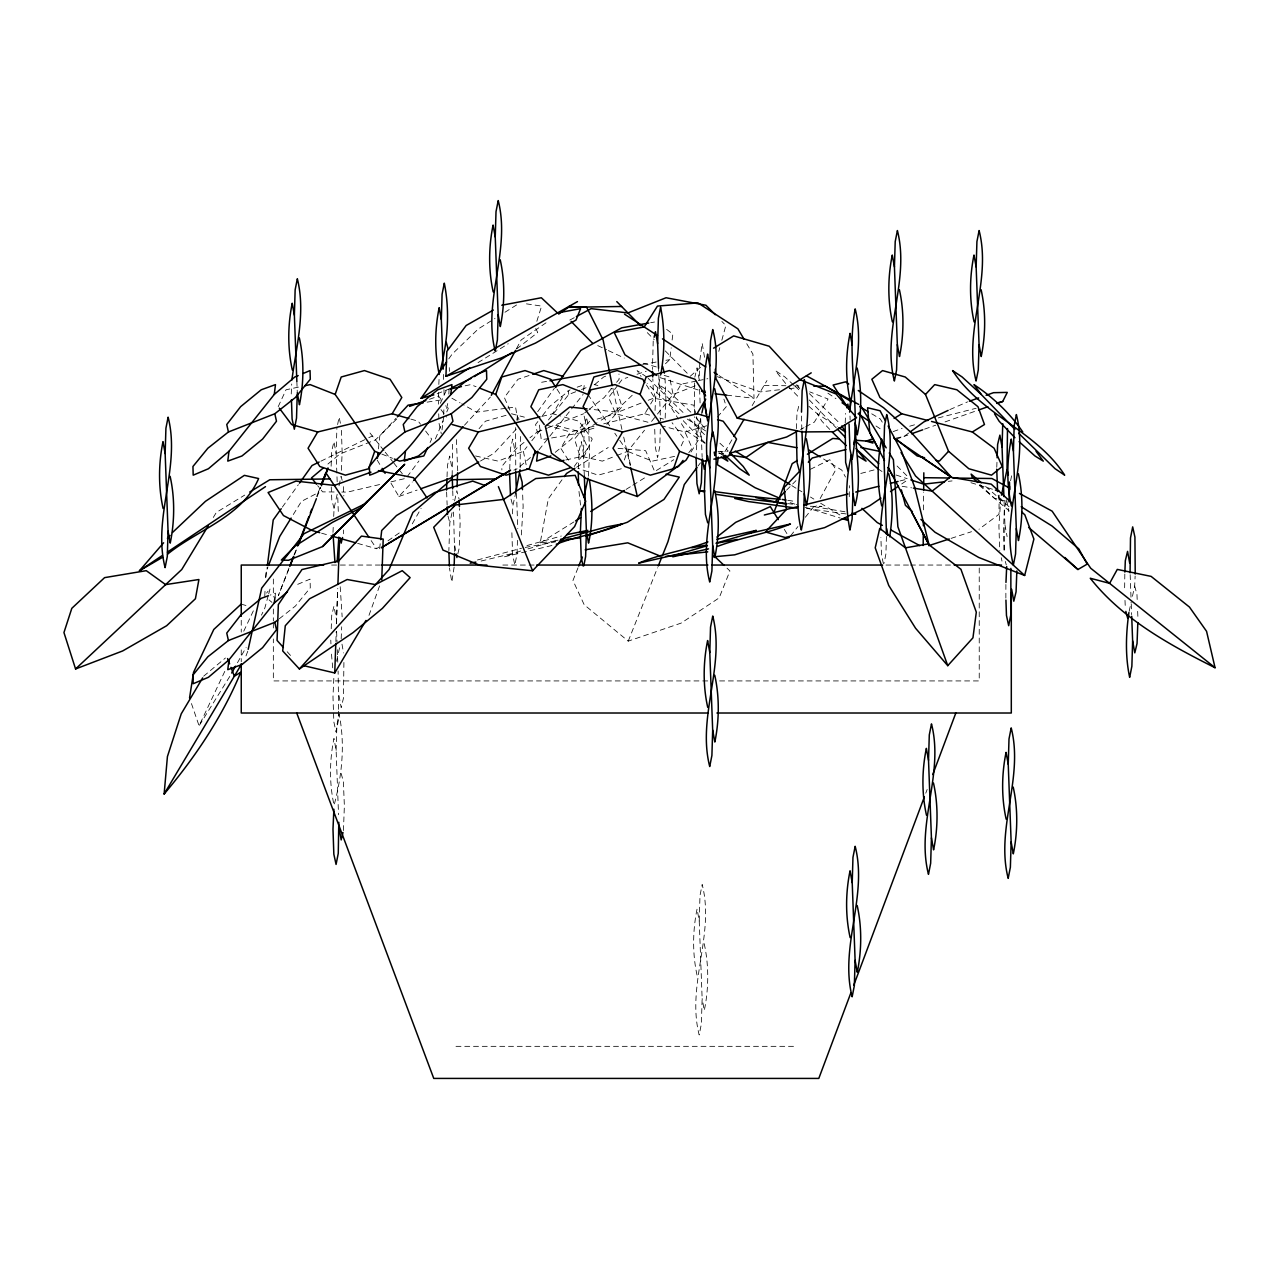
<?xml version="1.0" encoding="UTF-8"?>
<svg xmlns="http://www.w3.org/2000/svg" width="1279" height="1279" viewBox="0 0 1279 1279"><rect width="100%" height="100%" fill="white"/><g stroke="black" fill="none" stroke-linecap="round" stroke-linejoin="round"><path stroke-width="0.75" stroke-dasharray="5 3.75" d="M849.272 496.7L849.368 485.652M923.502 509.873L923.662 492.063M999.155 495.101L998.995 514.302L978.995 529.25M337.176 481.783L336.121 453.565L336.889 428.241M336.329 623.704L337.624 588.979M336.121 750.373L336.889 725.033L339.079 713.954C345.298 744.106 342.005 775.713 334.075 805.274C329.231 783.643 329.502 760.126 333.963 738.447L336.121 750.373L338.535 814.739M338.551 711.252L338.264 720.988L336.073 732.068L333.835 721.852L332.988 696.815L333.979 674.912M338.615 709.301L338.104 670.979M443.637 416.714L442.006 429.952M443.701 414.764L443.941 406.962M452.158 475.564L452.638 442.646M454.125 567.061L451.807 582.041L449.457 567.956M454.605 551.457L453.517 512.096M515.757 473.742L515.613 427.602M517.451 540.33L517.036 553.967L514.845 565.046L512.623 554.83L511.776 529.81M584.343 476.348L583.48 453.565L584.247 428.241L586.453 417.162L588.676 427.378L589.523 452.398L588.452 476.316M660.3 429.025L659.772 446.579L657.566 457.658L655.344 447.426L654.624 426.259M699.757 362.197L699.229 379.735L697.071 367.824L694.817 377.177M699.821 360.246L702.187 343.316L704.553 357.401M699.229 920.912L699.997 895.588L702.187 884.492C715.009 934.805 686.359 984.67 699.181 1034.983L701.372 1023.903L702.139 998.563L699.229 920.912L697.071 909.001C692.61 930.68 692.339 954.198 697.183 975.813M886.443 536.429L885.915 553.967L884.077 563.208M1004.191 550.034L1004.942 524.694L1003.967 498.378M335.865 641.498L336.217 631.666M336.505 623.8L337.768 588.404M331.133 466.195L331.709 451.007L333.963 441.655L336.121 453.565M331.213 628.74L331.709 615.439L333.963 606.086L336.121 618.013M343.443 533.775L343.587 529.986M343.443 830.583L344.371 805.898L343.364 781.581L341.077 773.108M448.865 394.092L449.073 388.4M447.026 476.795L447.458 465.412L449.712 456.059L451.871 467.97M509.697 469.313L510.481 448.433L512.735 439.065L514.909 450.991M578.428 468.098L579.067 451.007L581.321 441.655L583.48 453.565M653.217 341.029L652.434 369.455M665.16 418.105L665.879 399.128L664.872 374.811M694.609 382.869L694.433 414.94M796.385 428.641L796.961 413.453L799.215 404.1M845.211 422.949L845.579 413.453M996.773 467.267L996.996 461.575M1124.817 574.015L1124.609 591.026M291.244 393.964L291.708 384.004M332.988 532.384L333.259 526.404M333.707 516.444L334.075 508.466L337.576 492.399M341.349 470.336L342.148 452.398L341.317 427.378M341.173 638.765L341.701 626.806M438.473 392.413L438.393 404.164M438.825 384.435L439.193 376.474M452.047 512.655L449.824 522.871L448.865 550.641M457.722 470.8L456.315 438.377M512.495 513.87L512.847 505.892L515.629 493.15M520.121 467.762L520.409 434.428M655.04 410.447L655.567 398.488L660.524 375.754M696.112 458.553L697.183 434.636L701.771 413.565M1000.817 498.186L998.915 525.861L999.762 550.897M1005.886 584.455L1005.87 598.124M1132.459 596.254L1134.681 586.038L1135.128 576.078M264.769 596.27L265.025 590.722M265.648 577.772L265.904 572.225L267.982 566.853M378.424 448.913L379.831 435.851L395.962 418.329M379.639 548.739L380.455 541.449M665.432 363.748L669.764 359.639L671.187 347.84M672.13 339.99L672.85 334.091L665.4 328.447M275.001 597.101L275.481 593.168L270.141 595.103M583.576 390.511L584.295 384.611L577.181 387.185M265.92 577.037L267.183 567.189M555.502 540.969L540.186 542.936L548.355 498.746L562.009 479.785M337.624 424.548L339.079 417.162L340.566 423.973M516.764 420.12L517.867 414.572L518.97 419.688M1010.602 480.744L1011.705 475.212M339.031 485.732L341.077 476.316L342.916 483.094M336.617 661.227L339.958 645.863M454.605 500.936L456.827 490.72L459.113 499.194M1129.149 611.378L1131.18 602.121M247.79 651.235L245.136 658.093M447.746 403.524L446.387 409.136L445.779 405.731M457.834 553.807L459.193 548.179L460.12 523.511L459.497 508.546M521.32 534.942L523.143 506.516L522.535 491.568M1006.125 501.576L1004.319 509.058L1003.407 533.743L1004.175 552.432M718.798 351.389L719.805 347.68M721.82 340.278L725.848 325.49L721.868 321.445M268.222 595.646L264.849 608.005L261.46 615.167M268.702 593.888L270.141 588.596L266.576 593.072M536.844 321.269L541.609 306.081L525.813 303.762M624.344 460.008L627.365 451.295L617.901 437.674M368.991 615.359L379.735 585.462M925.756 793.188L927.163 789.447M289.006 568.02L278.358 595.582L289.438 567.62M293.978 555.166L296.12 549.65M316.712 496.38L320.022 487.811M317.08 496.86L320.661 487.587M294.554 554.606L296.76 549.043M320.246 487.395L318.135 492.703L301.46 501.368L292.156 516.38M578.012 567.844L572.96 580.474L584.183 604.727L628.229 641.131L681.115 623.113L719.166 597.885L729.925 570.93L727.032 568.18M628.229 641.131L657.534 567.78M435.388 438.937L442.982 420.935M446.771 411.95L448.289 408.353L445.843 405.267M278.198 406.658L286.048 389.775L299.03 386.993M440.344 403.269L446.627 389.775M430.096 442.47L431.662 439.081L424.964 430.16M681.195 445.843L684.345 439.081L672.067 422.709M191.45 703.562L199.076 725.832L225.2 670.484M243.745 631.202L253.85 609.779M516.508 348.607L521.177 339.958L548.899 320.821M820.143 498.57L835.858 469.553L829.799 459.689L809.223 469.889M229.772 676.431L199.076 725.832M237.462 662.762L246.112 647.366M412.286 523.846L421.127 508.307M731.908 439.832L722.795 455.244L717.951 451.999M752.164 405.603L766.968 380.55M541.816 416.426L552.736 413.757L562.36 397.513L557.036 389.216M594.048 426.195L570.37 431.982L560.746 448.226L570.338 463.158M603.736 423.813L644.84 413.757L649.652 405.635M650.611 404.004L654.464 397.513L645.943 384.228M213.289 517.467L216.343 512.431L244.721 495.085M691.012 452.015L700.892 435.851L696.495 416.682M448.785 358.855L452.126 354.123L478.426 328.831L495.021 318.455M537.692 411.694L554.399 388.224M282.355 507.123L298.343 484.709M698.126 465.924L700.444 462.822M407.138 476.763L418.92 461M617.741 385.347L608.628 397.513L615.775 413.757L650.403 422.869M618.876 383.828L622.297 379.255L627.813 377.401M574.207 466.483L587.86 448.226L580.714 431.982L553.263 424.756M688.741 452.782L692.163 448.226L685.016 431.982L663.018 426.195M537.899 421.526L535.581 424.516L537.26 431.982L529.922 437.786M542.52 415.579L549.458 406.658L570.066 389.775M790.518 535.917L797.92 526.58M805.338 517.244L815.203 504.789M539.003 449.792L548.659 437.674M549.794 436.235L583.096 394.444M475.548 455.963L498.059 461.127L523.399 451.295L527.028 446.755M531.808 440.759L542.568 427.282M548.451 419.928L568.803 394.444L579.659 390.223M616.83 455.516L627.685 451.295L644.52 430.224M651.571 421.399L656.303 415.467M657.454 414.044L673.106 394.444L698.446 384.611M611.666 388.384L604.2 397.513L589.507 409.12M616.622 382.293L619.116 379.255L618.972 374.044M479.065 428.673L485.396 421.223L509.618 414.284M589.699 421.223L574.495 439.081L579.851 455.963L602.361 461.127L615.023 456.203M606.806 424.516L621.994 406.658L616.638 389.775L611.01 388.48M717.439 417.066L726.296 406.658L723.914 399.144M391.022 483.27L398.904 496.508L412.286 481.959M464.453 425.236L490.401 397.05M516.252 429.152L494.062 453.262L480.456 461.032M786.521 490.209L795.986 480.648M396.762 418.952L375.45 439.88L339.686 454.125L326.337 465.38M632.226 395.243L614.895 411.678L598.652 421.734M690.212 376.282L700.748 367.105M594.831 384.483L603.64 377.001L607.029 375.578M530.465 457.514L517.26 468.738L513.87 470.16M203.681 676.175L225.44 657.998M555.246 452.35L571.425 439.081L585.302 421.223L583.624 413.757L588.036 410.271M279.206 618.828L295.385 606.07L310.285 587.812L310.046 579.131L294.81 585.558M524.038 442.422L516.684 448.226L501.784 466.483L501.88 469.953M516.62 348.943L537.724 332.492L535.709 328.351M908.65 433.053L904.109 436.379L896.323 438.057M357.624 543.383L376.602 548.739L379.831 546.485M387.953 540.825L400.935 531.76M901.663 483.974L908.042 479.609M504.965 312.236L516.572 304.962M478.042 362.628L508.227 343.747M576.557 467.235L608.212 447.506M540.186 542.936L573.871 521.944M626.071 489.425L631.123 486.276M632.817 485.221L646.279 476.827M656.367 470.544L673.745 459.721M597.037 422.741L580.794 432.814L550.689 438.137M800.526 429.536L803.995 427.666M805.738 426.722L814.419 422.054L828.041 399.016L809.751 391.886M569.794 320.054L574.719 317.432M320.917 461.159L367.009 438.569M368.784 437.706L372.333 435.963M449.92 388.672L435.675 394.38M949.833 409.584L967.563 401.862M520.697 551.009L504.342 556.813L552.72 545.302M537.26 431.982L547.444 427.985M548.323 427.634L583.624 413.757M641.067 403.093L617.965 412.158L589.027 409.088M648.181 400.295L653.505 398.201L693.857 405.171L696.048 414.764M581.465 389.519L586.901 387.425M429.472 399.288L438.537 396.058L440.967 399.128M398.904 496.508L417.082 490.081M893.142 431.599L902.111 428.417M895.732 439.352L907.834 435.068M924.573 429.136L935.732 425.188M945.037 421.91L976.66 410.703M529.042 375.53L517.995 379.255L504.342 397.513L509.889 410.143M637.022 374.299L646.231 371.198M951.08 538.379L971.544 531.68M526.932 545.573L561.321 536.029M909.721 426.211L915.428 424.548M527.987 548.883L560.442 539.402M477.435 559.978L521.576 548.227M597.149 419.096L615.775 413.757M580.714 431.982L595.63 427.714M685.016 431.982L709.237 425.044M621.322 468.738L598.108 475.164L577.964 468.338M860.783 473.454L877.762 468.945M938.258 417.913L976.165 408.257M511.488 553.695L479.689 561.385M900.016 480.952L907.722 479.017M379.575 484.549L347.536 492.095L341.781 492.047M390.894 481.879L405.971 478.33M465.156 385.794L470.72 384.611L476.076 386.722M565.846 459.944L584.391 455.963L592.241 439.081L578.859 421.223L558.331 415.355M674.641 456.363L652.386 461.127L627.365 451.295M696.384 381.046L681.131 384.212L669.157 404.452L678.414 419.016M698.286 380.646L707.815 378.68M525.205 547.444L555.502 541.864M650.675 322.708L654.528 322.02M541.609 382.277L546.645 381.398M642.602 364.435L656.175 362.037M665.879 360.326L669.764 359.639M548.803 438.457L541.273 439.8L539.13 422.933M427.122 402.15L440.456 400.023M505.781 408.321L476.507 412.158L461.735 403.78M507.731 408.065L515.549 407.042L517.867 420.535M948.299 481.352L952.072 480.92M779.519 389.759L760.254 391.902L717.343 376.697M789.159 388.672L798.799 387.601M718.063 451.631L727.607 451.343M810.342 506.26L821.949 506.612L816.146 505.301M331.597 565.046L380.662 565.046M502.823 565.046L534.91 565.046M908.474 565.046L883.693 565.046L881.487 554.83L880.895 537.5M910.456 565.046L952.2 565.046M707.719 680.924L273.338 680.924L273.338 638.972M719.629 680.924L979.234 680.924L979.234 565.046M455.995 1046.334L796.561 1046.334M334.107 491.983L322.612 491.871L317.672 485.668M764.075 385.443L785.93 385.73M793.875 385.842L801.821 385.954M618.061 448.353L645.655 450.704L654.704 471.583M726.712 395.163L754.018 398.313L752.915 354.123L745.897 342.324M787.608 503.606L797.089 504.709M846.027 513.934L806.409 508.402M814.163 506.692L846.426 512M787.8 500.313L795.298 501.496M718.718 453.262L724.522 454.189M902.191 486.308L911.543 487.811M594.143 384.611L597.885 385.475M1005.31 500.936L994.279 498.171L979.186 483.814M511.488 413.757L524.39 417.146M643.129 363.252L656.303 366.913M321.605 533.199L329.183 535.341M644.84 413.757L650.435 415.355M659.756 418.025L663.497 419.096M552.736 413.757L556.477 414.812M546.117 425.044L570.37 431.982M410.815 419.096L418.281 421.223L420.503 424.212M241.139 604.12L247.918 606.054M664.185 375.402L669.557 377.001L673.106 394.444M970.937 482.711L993.543 489.553M790.134 502.679L795.714 504.39M805.003 507.235L840.287 518.059M660.092 377.625L699.677 390.463M896.147 475.037L907.179 478.682M381.845 454.109L392.557 458.314M597.741 345.586L606.598 349.743M608.356 350.574L624.28 358.056M451.903 398.201L460.104 402.853M871.734 413.82L880.256 418.92L882.334 422.278M823.548 458.969L841.79 470.112L845.467 477.019M791.749 485.604L801.949 491.823M810.454 497.019L813.86 499.098M820.654 503.255L842.781 516.748M808.84 406.258L817.249 413.757L837.233 426.642M687.303 419.096L705.64 430.927M719.086 375.61L754.018 398.313M877.858 468.738L882.654 471.951M646.694 377.001L637.102 370.574L641.083 376.362M705.017 443.333L685.624 430.336L679.453 420.631M827.881 393.149L835.97 398.648M875.987 425.971L882.654 430.447M269.07 599.915L271.931 602.345M985.613 486.452L1009.003 506.692M979.298 485.396L1009.227 510.913M719.917 443.221L728.247 451.023M679.021 413.757L647.158 383.476M809.399 393.66L839.552 423.141M705.097 442.982L683.673 421.223L680.892 416.746M793.715 385.059L784.922 377.001L775.33 370.574L786.761 384.867M795.186 386.402L799.583 390.415M648.165 378.344L684.329 413.709M723.498 453.981L720.573 451.295L722.651 454.109M897.059 465.988L908.25 477.131M647.302 332.652L654.224 339.686M665.304 350.942L687.447 373.468M788.12 386.274L799.023 397.513M809.319 399.991L836.434 428.097M689.381 418.952L704.521 434.636M829.799 429.472L821.901 421.223L817.249 413.757M690.804 412.142L666.855 389.775L658.493 384.611L665.751 394.444M696.064 417.641L705.432 428.993M287.183 651.73L290.972 655.967M369.983 433.005L383.988 450.656M385.219 452.19L392.541 461.415M393.756 462.95L404.74 476.795M440.999 409.632L446.579 417.066M796.705 384.611L799.823 388.832M587.844 394.444L609.667 425.827M614.799 433.229L616.894 436.235M371.166 540.617L376.602 548.739M784.299 529.346L787.288 534.222M377.225 460.104L381.158 466.723M1134.681 586.038L1136.967 594.511L1137.271 601.993M998.164 495.181L999.986 501.96M1005.31 561.433L1006.237 564.822M697.183 434.636L694.897 426.163L694.513 416.81M655.567 398.488L653.281 390.015L652.818 378.792M704.185 943.662C709.03 965.277 708.758 988.795 704.297 1010.49L702.139 998.563M580.522 505.077L578.684 488.77M511.024 499.114L512.847 505.892M447.986 516.092L449.824 522.871M334.075 508.466L331.789 499.993L331.245 486.899M341.989 644.136L343.523 652.961M332.7 667.83L331.245 651.347M621.93 429.408L612.609 387.537M623.688 437.082L630.275 465.828M1001.249 557.708L1001.985 561.113M439.049 423.413L441.271 433.645M340.198 586.709L342.148 616.846M627.685 451.295L631.234 468.738M568.02 390.575L568.803 394.444M523.399 451.295L526.932 468.738M1006.589 499.705L1008.747 511.616M1004.942 524.694L1007.101 536.62M454.78 545.621L455.692 550.721M339.031 695.648L341.189 707.575L343.443 698.222L343.907 662.314M1137.655 611.346L1137.974 618.828M1124.992 600.379L1125.312 607.845M449.265 367.633L449.425 371.358M446.611 491.967L447.138 505.045M343.443 486.659L343.827 496.012M330.781 640.124L330.941 643.865M1130.156 574.671L1131.116 600.347M1131.244 603.88L1131.643 614.623M849.991 416.027L850.135 419.816M801.373 416.027L801.869 429.312M699.581 389.216L700.157 404.42M700.684 418.569L702.139 457.386M658.477 366.338L660.524 421.239M516.492 493.358L517.803 528.643M452.718 490.72L453.054 499.721M443.381 374.443L443.589 380.167M443.941 389.631L444.229 397.225M337.768 497.691L338.391 514.126M336.617 631.282L337.048 642.697M337.304 649.684L337.768 662.186M296.856 381.414L297.288 392.797M438.713 413.788L438.921 419.56M273.338 579.035L273.338 597.021M273.338 609.012L273.338 620.986M273.338 622.985L273.338 628.98M241.251 620.283L241.251 632.13M241.251 649.876L241.251 661.723"/><path stroke-width="1.5" d="M923.182 545.509L923.294 533.631M923.358 525.717L923.39 521.752M923.678 490.081L923.822 472.798M165.151 453.565L165.918 428.241L168.109 417.162C180.931 467.459 152.281 517.324 165.103 567.636L167.293 556.557L168.061 531.217L165.151 453.565L162.993 441.655C158.532 463.334 158.26 486.851 163.104 508.466M296.856 381.43L294.378 315.162L295.145 289.821L297.336 278.742C305.777 312.492 296.264 346.673 291.884 380.023M297.224 394.747L296.52 418.137L294.33 429.216L292.092 419L291.452 399.751M338.855 537.052L337.16 562.089M338.807 822.317L338.264 853.349L336.073 864.428L333.835 854.196L332.988 829.176L333.883 809.255M443.189 369.119L441.335 319.574L442.086 294.25L444.293 283.155C450.336 312.731 447.426 343.779 439.64 372.781M454.189 565.11L454.541 553.407M495.245 236.999L496.012 211.659L498.218 200.579C511.024 250.892 482.391 300.741 495.197 351.054L497.387 339.974L498.155 314.634L495.245 236.999L493.086 225.072C488.626 246.751 488.354 270.269 493.198 291.9M584.343 476.316L586.39 531.217L585.622 556.557L583.8 565.782M658.557 368.272L657.63 343.587L658.397 318.263L660.588 307.184C665.064 329.247 664.712 352.732 660.731 374.859M702.075 459.337L701.372 482.711L699.181 493.806L696.943 483.574L696.112 458.553M712.403 436.043L709.781 365.986L710.532 340.646L712.739 329.566C724.41 373.388 702.747 416.235 707.159 460.2M709.781 467.97L710.532 442.646L712.739 431.567C725.545 481.863 696.911 531.728 709.717 582.041L711.907 570.962L712.675 545.621L709.781 467.97L707.623 456.059L704.297 469.297L702.443 459.081M709.781 652.466L710.532 627.142L712.739 616.046C725.545 666.359 696.911 716.224 709.717 766.537L711.907 755.457L712.675 730.117L709.781 652.466L707.623 640.555C703.162 662.234 702.89 685.752 707.719 707.367M801.501 412.126L802.141 390.687L804.331 379.607C817.153 429.92 788.503 479.769 801.325 530.082L803.516 519.002L804.283 493.662L801.949 431.183M850.279 406.274L850.519 398.488M849.08 424.084L849.927 449.121L852.15 459.337C861.566 409.728 845.755 358.472 855.171 308.863C863.964 343.332 853.365 378.04 849.624 412.142M852.901 493.662L852.134 519.002L849.927 530.082C845.131 505.461 845.611 479.273 851.446 454.844L852.901 493.662L855.059 505.589C862.51 478.986 854.932 451.519 855.571 424.82M852.214 882.718L852.965 857.378L855.171 846.298C867.977 896.611 839.344 946.476 852.15 996.789L854.34 985.693L855.107 960.369L852.214 882.718L850.055 870.791C845.595 892.486 845.307 916.004 850.151 937.619M886.491 534.478L883.773 450.991L884.54 425.651L886.731 414.572C896.979 453.182 881.423 491.344 880.639 529.81M894.437 266.959L895.204 241.635L897.394 230.556C910.2 280.852 881.567 330.717 894.373 381.03L896.579 369.951L897.33 344.611L894.437 266.959L892.278 255.049C887.818 276.728 887.546 300.245 892.374 321.86M928.522 760.286L929.289 734.945L931.48 723.866C944.302 774.179 915.652 824.044 928.474 874.34L930.664 863.261L931.432 837.937L928.522 760.286L926.364 748.359C921.903 770.054 921.631 793.572 926.476 815.187M976.149 266.959L976.916 241.635L979.106 230.556C991.912 280.852 963.279 330.717 976.085 381.03L978.291 369.951L979.059 344.611L976.149 266.959L973.99 255.049C969.53 276.728 969.258 300.245 974.102 321.86M1003.903 496.604L1002.049 447.058L1002.752 423.669M1009.035 501.88L1009.499 486.292M1013.416 450.991L1014.183 425.651L1016.373 414.572C1029.179 464.885 1000.546 514.75 1013.352 565.046L1015.558 553.967L1016.309 528.643L1013.416 450.991L1011.257 439.065C1006.797 460.76 1006.525 484.277 1011.353 505.892M1010.858 568.388L1010.874 614.607L1008.683 625.687L1006.461 615.455L1005.933 600.059M1008.236 764.298L1009.003 738.958L1011.193 727.879C1023.999 778.192 995.366 828.041 1008.172 878.353L1010.378 867.274L1011.145 841.934L1008.236 764.298L1006.077 752.372C1001.617 774.067 1001.345 797.584 1006.173 819.199M1130.076 572.784L1130.492 537.963L1132.682 526.884L1134.921 537.1L1135.224 574.079M1131.707 616.254L1132.634 640.939L1131.867 666.279L1129.661 677.358C1125.136 656.239 1125.904 633.808 1128.909 612.545M304.274 665.799L334.746 672.962L335.801 643.465M337.912 584.471L339.479 540.809M381.75 579.851L383.204 539.098L361.477 536.093L338.759 560.889L301.956 569.555L278.342 604.599L277.063 640.411L283.394 647.478M501.8 305.249L541.321 297.751L557.484 312.939L580.586 308.639L576.03 320.054L535.469 343.092L500.952 358.056L445.939 376.282L446.851 351.389L466.164 325.49L493.326 310.062M446.531 490.097L446.963 478.698M578.284 471.887L578.524 485.045M705.353 465.412L704.441 490.097L705.432 514.398L707.719 522.871M796.321 430.543L797.041 462.454L799.327 470.928M845.147 424.852L845.643 462.454L847.945 470.928M997.124 457.786L997.62 444.484L999.89 435.132L1002.049 447.058M1016.837 570.946L1016.07 591.825L1013.799 601.194L1011.641 589.267M1124.88 572.113L1125.312 560.73L1127.566 551.377L1129.725 563.304M1137.83 622.617L1137.047 643.513L1134.793 652.866L1132.634 640.939M457.003 486.739L457.626 472.782M515.629 493.15L520.041 469.745M580.362 532.384L581.433 508.466M704.553 394.508L704.729 390.527M1001.473 495.149L1007.005 469.793L1007.5 428.561M1005.965 582.457L1006.685 566.517M230.971 667.35L234.361 676.175L240.772 672.29C222.386 716.768 195.095 757.344 164.128 794.019L167.421 756.576L181.234 713.842L202.658 677.886M377.417 458.234L378.024 452.638M380.662 539.626L381.702 530.513L396.458 515.549L434.668 492.527L472.702 481.112L484.693 485.396L510.561 470.208L381.318 547.748L503.51 474.061M718.254 457.067L717.343 464.677L755.074 487.715L779.614 498.186M298.199 375.578L294.81 377.001L274.266 394.444L228.973 451.295L227.774 461.127L241.987 455.963L262.595 439.081L276.488 421.223L274.809 413.757L295.385 397.513L310.285 379.255L310.046 370.574L303.283 373.436M287.471 591.793L274.266 603.001L228.973 659.852L227.774 669.684L241.987 664.52L262.595 647.654L276.488 629.78L274.809 622.313L277.735 619.995M274.266 394.444L275.481 384.611L261.252 389.775L240.644 406.658L226.751 424.516L228.429 431.982L207.869 448.226L192.953 466.483L193.193 475.164L208.429 468.738L228.973 451.295M274.266 603.001L275.001 597.101M405.443 451.295L404.244 461.127L418.473 455.963L439.081 439.081L452.958 421.223L451.279 413.757L471.855 397.513L486.755 379.255L486.516 370.574C434.093 388.24 422.086 457.498 369.663 475.164L369.423 466.483L384.339 448.226L404.915 431.982L451.279 413.757M450.752 394.444L451.951 384.611L437.722 389.775L417.114 406.658L403.237 424.516L404.915 431.982M267.423 565.222L273.226 519.929L281.22 508.722M189.548 697.982L193.561 672.322L213.785 629.46L241.139 604.12M453.326 506.804L454.045 503.462M583.848 497.387L588.036 478.202M701.963 412.701L704.185 402.485L706.632 414.7M853.717 444.421L854.948 438.761M248.206 649.316L261.699 588.1L304.034 533.695L364.387 504.15M342.548 537.516L341.189 543.143L340.262 538.027M342.996 832.453L341.189 839.935L339.031 828.009M654.113 337.288L655.472 331.677L657.63 343.587M846.922 407.841L847.833 404.1L848.76 409.216M889.736 536.812C892.71 516.22 893.653 494.11 888.729 473.742M920.896 519.386L934.981 532.224L978.691 557.452L1024.655 575.47L1033.896 539.067L1024.831 514.813L1021.905 512.144M380.055 453.406L374.699 451.295L335.162 394.444L341.205 377.001L364.435 370.574L390.063 379.255L401.798 397.513L392.157 413.757L317.688 431.982L291.58 424.516L279.302 408.145M374.699 451.295L368.64 468.738L345.426 475.164L319.798 466.483L308.063 448.226L317.688 431.982M563.991 460.328L560.282 461.127L535.261 451.295L495.74 394.444L501.784 377.001L525.014 370.574L550.641 379.255L555.965 387.553M535.261 451.295L529.218 468.738L506.004 475.164L480.376 466.483L468.642 448.226L478.266 431.982L539.994 416.874M708.31 460.328L704.601 461.127L679.597 451.295L640.06 394.444L646.103 377.001L669.333 370.574L694.961 379.255L705.624 395.85M679.597 451.295L673.537 468.738L650.324 475.164L624.696 466.483L612.961 448.226L622.585 431.982L697.055 413.757L708.246 416.954M773.859 512.623L792.181 463.669L797.249 460.52M850.951 992.664L818.8 1078.421L433.757 1078.421L296.728 713.011M853.748 985.214L924.365 796.913M932.759 774.53L955.829 713.011M268.67 565.062L279.749 536.413L291.116 518.059M289.725 566.197L293.275 557.004M297.527 545.973L308.894 516.588M310.317 512.911L311.74 509.234M321.285 484.533L325.889 472.622M316.377 498.714L298.183 545.414M321.381 485.748L327.12 470.928M290.173 565.766L293.818 556.477M321.653 483.846L328 467.906M578.732 566.037L582.329 557.02M658.269 565.942L661.93 556.781M662.618 555.054L667.958 541.672L684.265 484.581L696.975 467.49M427.73 447.522L423.813 455.963L399.703 461.127L394.348 459.017M997.124 403.477L1002.704 401.494L1007.276 392.397L993.511 392.685L986.093 395.307M491.328 395.307L515.581 350.334M231.691 673.01L235.528 666.167M733.938 436.411L744.058 419.288M697.055 413.757L705.72 399.144M164.128 794.019L241.523 664.153M334.746 672.962L365.97 620.443M208.205 525.861L181.762 569.507L75.573 668.965L63.95 632.561L71.816 608.324L104.574 577.644L146.27 570.674L165.63 584.615L198.916 579.515L195.415 598.764L166.638 625.735L122.656 650.947L75.573 668.965M689.029 455.26L686.072 460.104L637.326 496.508L586.118 478.49L551.505 453.262L545.318 426.307L569.731 407.042L587.093 408.88M433.837 394.875L421.031 398.313L446.579 362.005M555.502 386.658L580.81 350.366L621.738 327.808L648.741 323.043M299.478 483.11L312.044 465.508L319.142 462.039M564.279 476.619L566.565 473.454L574.895 468.274M683.05 460.392L678.509 466.483L672.978 468.338M162.705 557.212L139.443 570.77L163.616 542.792M167.421 538.363L169.979 535.421M172.521 532.48L205.487 501.304L244.369 475.356L258.614 478.538C242.259 516.876 197.925 529.506 167.565 554.159M299.382 668.965L353.116 632.561L382.453 608.324L410.127 577.644L402.245 570.674L375.482 584.615L347.153 579.515L309.598 598.764L285.281 625.735L282.707 650.947L299.382 668.965L389.104 569.507L412.909 512.431L451.231 479.769L495.405 478.938M947.755 665.672L972.951 637.821L976.309 612.161L960.929 569.299L927.946 543.959L905.452 547.828L879.744 528.435L875.22 547.844L888.745 585.494L915.572 628.245L947.755 665.672L897.874 526.724L893.397 459.769L889.273 452.958M397.305 416.858L408.049 405.171L423.301 402.757M413.613 480.504L463.126 426.69M766.729 530.545L786.425 509.474L784.091 487.555L800.222 470.656M972.344 431.982L994.103 448.226L1002.208 466.483L991.513 475.164L968.827 468.738L948.554 451.295L925.5 394.444L934.693 384.611L956.868 389.775L977.939 406.658L984.478 424.516L972.344 431.982L931.512 421.446M948.554 451.295L939.362 461.127L935.668 460.264M532.576 570.77L574.591 526.58L585.718 501.304L575.182 475.356L535.789 478.538L503.59 499.418L455.468 504.965L433.693 527.284L442.966 550.082L480.025 565.382L532.576 570.77L498.394 486.644M808.296 462.199L812.325 457.978L845.931 449.537M322.692 546.517L404.724 464.245L360.518 508.067L332.524 522.312L295.129 546.069L281.38 560.058L288.526 560.282L322.692 546.517L367.297 501.176M775.729 501.144L785.178 491.584M228.973 659.852L208.429 677.294L193.193 683.721L192.953 675.04L207.869 656.782L228.429 640.539L274.809 622.313M533.391 455.036L537.804 451.295L536.588 461.127L550.817 455.963M323.379 467.89L311.516 477.898L316.441 484.101M716.864 537.068L735.729 522.328L770.326 506.612L778.303 519.61M512.112 352.476L474.317 376.586M910.168 431.934L923.79 421.942L948.107 410.415M558.683 314.074L568.468 307.312L621.578 306.48M880.927 498.123L869.752 505.749L824.619 527.635L785.242 537.516L765.418 531.952M890.504 491.6L898.466 486.148M139.443 570.77L162.465 555.406M167.405 552.112L265.488 486.644M421.031 398.313L469.665 367.872M575.55 520.889L580.602 517.739M590.706 511.456L624.392 490.465M560.442 539.402L606.806 526.884L621.994 524.006C600.986 533.391 577.532 535.725 556.301 544.246M807.401 454.221L832.773 438.441L838.736 438.905M707.383 545.685L679.932 553.695L638.653 563.176C660.939 553.599 685.416 550.625 707.926 541.88M716.336 543.063L749.174 533.487L790.454 524.006C766.92 533.839 741.356 537.324 717.599 546.357M894.133 418.425L901.711 413.757L927.883 420.503M713.602 348.192L733.666 335.897L769.191 346.225L799.999 379.719L836.05 393.964L856.562 417.737L833.748 431.71L802.189 431.934L737.248 418.169L716.048 378.776L715.281 369.215M737.248 418.169L811.222 372.844M249.741 492.015L269.773 479.769L329.982 478.938M1028.652 527.476L1077.941 569.507L1087.182 564.119L1078.773 548.835L1052.041 526.021L1021.202 506.74M478.746 461.991L449.824 478.49L420.727 488.786M445.939 376.282L577.468 301.604M797.041 431.407L786.633 437.002L730.309 453.102M576.365 316.552L591.138 308.639L627.925 312.939L666.055 297.751L705.944 305.249L715.233 314.698M451.663 387.809L470.912 378.472M580.714 533.487L587.86 530.385L566.837 534.654M679.932 553.695L672.786 556.813L708.534 548.867M749.174 533.487L756.321 530.385L716.879 539.242M502.023 475.164L505.413 473.742M228.429 431.982L274.809 413.757M268.366 595.742L261.252 598.332L240.644 615.215L226.751 633.073L228.429 640.539M370.958 472.191L334.299 485.396L295.945 481.112L268.078 492.527L283.458 515.549L312.124 530.513L319.702 532.656M409.552 406.386L425.843 400.567M969.418 401.206L978.675 397.929M873.429 438.569L866.251 441.111L872.965 443.078M911.559 433.757L922.719 429.808M978.515 410.047L987.82 406.754M586.07 536.269L627.365 522.248L663.961 499.449L679.293 477.115L666.055 474.141M532.719 374.299L543.767 370.574L563.463 376.474M570.514 467.73L548.435 475.164L526.932 468.738M928.746 545.669L949.226 538.987M789.287 537.468L734.738 554.83L712.739 556.909M997.012 402.949L1002.704 401.494M764.346 515.005L797.968 506.564M803.756 505.109L848.025 493.998M855.731 492.063L878.833 486.26M890.392 483.366L898.082 481.432M304.578 385.794L310.142 384.611L335.162 394.444M450.336 388.976L461.447 386.594M713.874 459.145L728.71 455.963L736.56 439.081L723.179 421.223L717.583 419.624M470.192 563.176L475.9 562.105M559.307 541.161L568.803 539.402M691.843 547.78L706.28 545.126M716.208 543.287L737.264 539.402M549.986 380.806L640.651 364.787M585.206 549.794L627.749 542.824L660.124 556.045M714.529 491.6C736.576 494.493 758.223 497.691 780.318 499.226M566.997 539.498L580.394 537.788M944.526 481.783L923.726 484.149L910.856 479.897M665.751 556.365L707.735 551.873M704.777 490.8L700.796 491.04L704.585 491.855M851.894 514.27L855.875 514.03L852.102 513.215M785.802 503.398L742.523 498.378L734.722 498.458L748.263 501.528L796.769 508.163M323.747 565.046L241.251 565.046L241.251 616.35M381.781 565.046L486.899 565.046M536.684 565.046L707.911 565.046M711.684 565.046L882.67 565.046M954.182 565.046L1001.537 565.046M707.911 713.011L241.251 713.011L241.251 663.689M716.927 713.011L1011.305 713.011L1011.305 592.673M923.79 477.691L949.098 477.994M952.999 478.042L991.944 478.522L1009.131 487.843M813.732 386.114L825.642 386.274L851.254 401.574M568.867 306.48L586.677 307.312L603.128 339.958L612.225 385.634M854.644 440.152L874.532 441.703M715.009 393.82L726.712 395.163M715.92 494.302L742.523 498.378M782.172 499.434L785.93 500.025M730.325 455.116L745.817 457.562L767.688 442.374L796.929 447.73M913.414 488.114L932.119 491.104L950.185 477.163L991.193 484.133L1011.673 502.807M378.408 470.608L413.517 477.707L427.026 497.947M860.847 447.49L879.36 451.295M755.793 497.563L786.553 504.358M924.573 457.69L917.171 455.963L896.115 439.081M331.085 535.869L355.738 542.84M622.585 431.982L596.478 424.516L583.08 406.658L590.946 389.775L615.039 384.611L640.06 394.444M452.158 424.516L478.266 431.982M392.157 413.757L408.944 418.553M995.43 490.129L999.187 491.264M842.142 518.619L847.721 520.329M701.563 391.086L705.337 392.301M479.657 388.129L495.74 394.444M1215.05 667.718C1169.39 644.824 1122.37 618.988 1090.268 578.252L1109.612 583.352L1117.286 569.411L1151.1 576.381L1189.454 607.061L1206.561 631.314L1215.05 667.718L1090.715 568.244L1052.137 511.168L1019.459 493.438M882.382 525.349L877.282 522.583L861.886 508.355M890.887 529.97L919.777 545.637M806.394 375.802L858.673 404.404M859.776 406.674L868.313 411.774M808.632 449.872L820.239 456.955M735.233 451.103L790.038 484.565M844.476 517.787L847.881 519.866M857.681 455.963L866.059 461.127L856.115 448.513M721.132 457.003L727.831 461.127L723.69 455.516M1014.934 429.408L981.217 394.444L962.16 377.001L952.567 370.574C981.041 414.812 1036.214 430.927 1064.688 475.164L1055.095 468.738L1018.612 433.229M838.896 427.714L845.515 431.982L841.806 426.003M624.552 314.186L657.518 335.61M662.506 338.855L705.768 366.961M714.082 372.365L717.423 374.523M656.751 375.45L624.999 354.827L614.224 332.492L644.216 326.96L657.47 306.081L697.95 302.883L737.887 328.831L743.898 338.951M858.257 390.495L883.661 407.793L911.783 433.085L951.4 477.259L920.912 456.587M848.744 384.004L845.563 381.845L833.109 385.043L846.65 405.923L849.864 408.129L842.062 402.805M858.097 413.725L869.56 421.526M893.813 438.121L951.4 477.259M901.711 413.757L879.952 397.513L871.846 379.255L882.542 370.574L905.228 377.001L925.5 394.444M981.265 482.743L971.129 474.093L972.328 477.291L977.811 482.503M855.331 440.727L878.753 463.669M1019.123 441.687L1034.935 455.963L1043.296 461.127L1036.038 451.295M846.186 445.572L832.421 432.222M1024.655 575.47L915.556 475.996L901.024 452.494M912.439 511.68L905.404 505.269L901.343 489.857M858.801 451.295L877.858 468.738M724.969 455.324L739.63 468.738L749.222 475.164L743.243 466.483L729.606 452.43M1064.831 557.468L1077.941 569.507M713.986 555.805L724.122 565.43M616.782 301.604L640.395 325.601M571.121 321.413L592.449 343.092M837.633 429.344L845.419 437.418M1014.934 437.706L999.139 421.223L994.486 413.757M544.262 424.516L530.865 406.658L538.731 389.775L562.824 384.611L587.844 394.444L593.888 377.001L617.102 370.574L642.729 379.255L644.872 382.581M981.217 394.444L973.958 384.611C992.776 397.05 1010.058 413.341 1022.768 431.982M326.721 474.061L369.007 537.372M860.415 405.347L886.187 447.858M382.149 468.386L385.107 473.342M888.154 426.051L901.615 451.519L914.629 487.027L928.97 544.614L911.719 512.064M885.468 420.951L880.08 410.767L867.594 407.745L869.784 432.542L884.476 460.472M859.184 412.462L879.025 450.048M888.281 467.554L928.97 544.614M888.17 467.49L892.79 476.252M227.566 658.541L229.612 663.833M1125.84 611.41L1127.678 618.189M981.105 289.709C985.949 311.325 985.677 334.842 981.217 356.537L979.059 344.611M1018.372 473.742C1023.216 495.357 1022.928 518.874 1018.468 540.553L1016.309 528.643M1007.005 469.793L1008.38 474.877M899.393 289.709C904.237 311.325 903.949 334.842 899.505 356.537L897.33 344.611M1013.192 787.049C1018.036 808.664 1017.748 832.181 1013.304 853.86L1011.145 841.934M857.17 368.016C861.998 389.647 861.726 413.165 857.266 434.844L855.107 422.917M881.711 505.892C876.882 484.277 877.154 460.76 881.615 439.065L883.773 450.991M850.151 400.183C845.307 378.568 845.595 355.05 850.055 333.355L852.214 345.282M933.478 783.036C938.322 804.651 938.051 828.168 933.59 849.848L931.432 837.937M806.33 438.761C811.174 460.376 810.902 483.91 806.441 505.589L804.283 493.662M857.17 905.468C861.998 927.083 861.726 950.601 857.266 972.28L855.107 960.369M714.737 388.72C719.565 410.335 719.294 433.869 714.833 455.548L714.226 452.142M707.719 420.887C702.89 399.272 703.162 375.738 707.623 354.059L709.781 365.986M714.737 490.72C719.565 512.335 719.294 535.853 714.833 557.548L712.675 545.621M662.586 366.338L664.409 373.116M714.737 675.216C719.565 696.831 719.294 720.349 714.833 742.044L712.675 730.117M589.363 479.705C592.609 500.393 593.168 522.567 588.548 543.143L586.39 531.217M500.201 259.733C505.045 281.348 504.773 304.866 500.313 326.561L498.155 314.634M519.866 473.742L522.152 482.215L522.456 489.697M446.291 342.324L448.114 349.103M439.273 374.475C434.444 352.86 434.716 329.342 439.177 307.663L441.335 319.574M299.334 337.896C304.178 359.527 303.906 383.045 299.446 404.724L297.288 392.797M292.331 370.063C287.487 348.448 287.759 324.93 292.22 303.235L294.378 315.162M170.107 476.316C174.951 497.931 174.679 521.448 170.219 543.143L168.061 531.217M630.723 467.746L637.326 496.508M583.064 565.926L581.21 557.404L580.426 534.302M334.954 562.52L333.052 534.302M886.667 528.643L887.914 535.453M456.315 554.127L456.939 557.548M1009.451 482.007L1009.755 489.489M996.709 469.169L997.636 491.616M652.514 371.326L652.754 376.937M509.554 473.102L510.481 495.549M459.193 501.064L459.417 506.676M447.218 506.916L447.522 514.398M515.677 471.871L516.348 489.809M452.158 475.564L452.654 488.866M448.929 552.56L449.393 566.037"/></g></svg>
